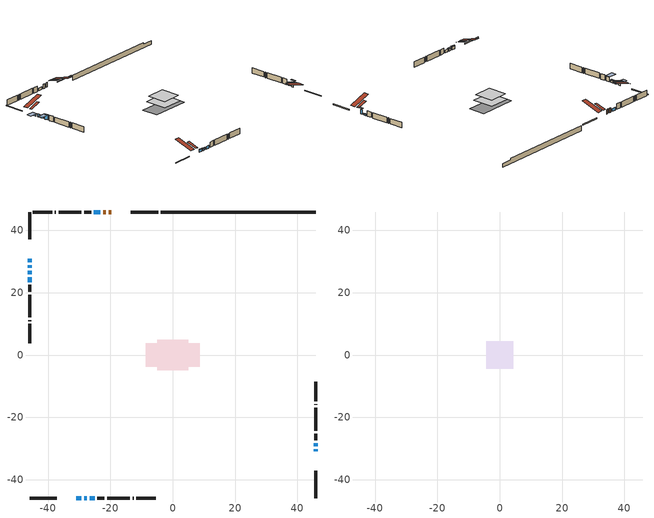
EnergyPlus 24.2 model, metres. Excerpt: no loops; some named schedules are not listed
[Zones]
conditioned space
 floor adiabatic (AdiabaticFloorConstruction): -4.94,-4.94 -4.94,4.94 4.94,4.94 4.94,-4.94 z1.38
 floor foundation (Slab1 construction): -8.72,-3.7 -8.72,3.7 8.72,3.7 8.72,-3.7 z-0.91
 wall outside (RimJoist1 construction): -4.73,45.88 -13.46,45.88 / -45.88,-45.88 -37.15,-45.88 / -45.88,45.88 -45.88,37.15 / 45.88,-45.88 45.88,-37.15 z1.38:1.68
 wall outside (AdiabaticWallConstruction 1): -19.69,45.88 -20.55,45.88 / -21.47,45.88 -22.33,45.88 z1.38:3.41
 wall outside (AdiabaticWallConstruction): 45.88,-30.92 45.88,-30.16 z1.38:3.51; -45.88,30.92 -45.88,29.7 z1.38:2.14; -45.88,28.78 -45.88,28.01 / -30.92,-45.88 -29.4,-45.88 / -23.26,45.88 -25.29,45.88 / -26.63,-45.88 -25.1,-45.88 z1.38:2.6; -45.88,27.08 -45.88,25.86 z1.38:2.4; -28.47,-45.88 -27.55,-45.88 z1.38:2.3; 45.88,-29.23 45.88,-28.26 z1.38:1.99; -45.88,24.94 -45.88,23.41 z1.38:3.41
 wall outside (Wall1 construction): -26.22,45.88 -28.37,45.88 / -24.17,-45.88 -22.02,-45.88 / -45.88,22.48 -45.88,20.33 / 45.88,-27.34 45.88,-25.19 z1.38:3.82
 wall outside (Wall2 construction): -29.3,45.88 -36.66,45.88 / -21.09,-45.88 -13.74,-45.88 / -45.88,19.4 -45.88,12.05 / 45.88,-24.26 45.88,-16.9 z1.38:3.82
 wall outside (Wall3 construction): -37.58,45.88 -37.81,45.88 / -12.81,-45.88 -12.59,-45.88 / -45.88,11.12 -45.88,10.9 / 45.88,-15.97 45.88,-15.75 z1.38:3.82
 wall outside (Wall4 construction): -38.74,45.88 -44.95,45.88 / -11.66,-45.88 -5.44,-45.88 / -45.88,9.97 -45.88,3.75 / 45.88,-14.82 45.88,-8.61 z1.38:3.82
 wall foundation (FoundationWall1 construction): -3.8,45.88,-0.91 -3.8,45.88,1.38 40.91,45.88,1.38 40.91,45.88,0.63 45.88,45.88,0.63 45.88,45.88,-0.91
 window (WindowConstruction): 45.88,-30.92 45.88,-30.16 z1.38:3.51
 window (WindowConstruction 8): -45.88,30.92 -45.88,29.7 z1.38:2.14
 window (WindowConstruction 9): -45.88,28.77 -45.88,28.01 z1.38:2.6
 window (WindowConstruction 1): -45.88,27.08 -45.88,25.86 z1.38:2.39
 window (WindowConstruction 2): -30.92,-45.88 -29.4,-45.88 z1.38:2.6
 window (WindowConstruction 3): -28.47,-45.88 -27.56,-45.88 z1.38:2.29
 window (WindowConstruction 4): -23.26,45.88 -25.29,45.88 z1.38:2.6
 window (WindowConstruction 5): 45.88,-29.23 45.88,-28.27 z1.38:1.99
 window (WindowConstruction 6): -45.88,24.93 -45.88,23.41 z1.38:3.41
 window (WindowConstruction 7): -26.63,-45.88 -25.1,-45.88 z1.38:2.6
 door (Door): -19.69,45.88 -20.55,45.88 z1.38:3.41
 door (Door 1): -21.48,45.88 -22.33,45.88 z1.38:3.41
 ceiling adiabatic (AdiabaticFloorConstruction): 4.94,-4.94 4.94,4.94 -4.94,4.94 -4.94,-4.94 z1.38
 roof outside (Roof2 construction): -18.76,45.88,3.82 -18.76,41.28,5.35 -17.55,41.28,5.35 -17.55,45.88,3.82; -31.85,-45.88,3.82 -31.85,-41.28,5.35 -33.06,-41.28,5.35 -33.06,-45.88,3.82; -45.88,31.85,3.82 -41.28,31.85,5.35 -41.28,33.06,5.35 -45.88,33.06,3.82; 45.88,-31.85,3.82 41.28,-31.85,5.35 41.28,-33.06,5.35 45.88,-33.06,3.82
attic - vented
 floor to conditioned space (Floor1 construction Reversed): -4.34,-4.34 -4.34,4.34 4.34,4.34 4.34,-4.34 z3.82
 roof outside (Roof1 construction): -16.62,45.88,3.82 -16.62,37.42,6.64 -14.39,37.42,6.64 -14.39,45.88,3.82; -33.99,-45.88,3.82 -33.99,-37.42,6.64 -36.22,-37.42,6.64 -36.22,-45.88,3.82; -45.88,33.99,3.82 -37.42,33.99,6.64 -37.42,36.22,6.64 -45.88,36.22,3.82; 45.88,-33.99,3.82 37.42,-33.99,6.64 37.42,-36.22,6.64 45.88,-36.22,3.82
shading: 45.88,-29.4 45.88,-31.68 46.55,-31.68 46.55,-29.4 z4.27; -45.88,29.24 -45.88,31.38 -49.54,31.38 -49.54,29.24 z2.6; -45.88,25.71 -45.88,27.23 -46.49,27.23 -46.49,25.71 z2.54; -29.25,-45.88 -31.07,-45.88 -31.07,-46.49 -29.25,-46.49 z2.75; -27.41,-45.88 -28.62,-45.88 -28.62,-46.49 -27.41,-46.49 z2.44; 45.88,-28.12 45.88,-29.38 46.55,-29.38 46.55,-28.12 z2.14; -45.88,23.11 -45.88,25.23 -49.54,25.23 -49.54,23.11 z3.71
[Building]
Building 1: Terrain=Suburbs
[Site:Location]
Windsor AP_ON: Latitude {deg}=42.28; Longitude {deg}=-82.96; Time Zone {hr}=-5; Elevation {m}=190; Keep Site Location Information=Yes
[Site:GroundTemperature:Shallow]
6.34957, 4.46684, 4.31606, 5.20952, 8.79623, 12.3662, 15.4612, 17.4219, 17.5884, 15.9938, 12.9777, 9.51722
[Site:WaterMainsTemperature]
Calculation Method=Schedule; Temperature Schedule=mains temperature schedule
[Material] Roughness=Rough; Thermal Absorptance=0.9
Name | Thickness {m} | Conductivity {W/m-K} | Density {kg/m3} | Specific Heat {J/kg-K} | Solar Absorptance | Visible Absorptance
asphalt or fiberglass shingles | 0.00635 | 0.162714 | 1121.4 | 1465.45 | 0.4 | 0.4
ceiling loosefill ins | 0.338667 | 0.0480833 | 16.02 | 1046.75 | 0.7 | 0.7
ceiling stud and cavity | 0.1397 | 0.605613 | 65.682 | 1177.47 | 0.7 | 0.7
concrete 4.0 in. | 0.1016 | 1.803125 | 2242.8 | 837.4 | 0.7 | 0.7
concrete 8.0 in. | 0.2032 | 1.803125 | 2242.8 | 837.4 | 0.7 | 0.7
door material | 0.04445 | 0.053851 | 512.64 | 1214.23 | 0.7 | 0.7
floor covering | 0.0127 | 0.0433444 | 54.468 | 1339.84 | 0.6 | 0.6
floor rigid ins; wall rigid ins | 0.512978 | 0.029427 | 32.04 | 1214.23 | 0.7 | 0.7
floor stud and cavity | 0.1397 | 1.75129 | 37.0049 | 1207.88 | 0.7 | 0.7
furniture material conditioned space 1 | 0.1524 | 0.115458 | 640.8 | 1214.23 | 0.6 | 0.6
gypsum board | 0.0127 | 0.160291 | 801 | 837.4 | 0.6 | 0.6
osb sheathing 0.5 in. | 0.0127 | 0.115458 | 512.64 | 1214.23 | 0.7 | 0.7
osb sheathing 0.75 in. | 0.01905 | 0.115458 | 512.64 | 1214.23 | 0.7 | 0.7
osb sheathing 2.0 in. | 0.0508 | 0.115458 | 512.64 | 1214.23 | 0.7 | 0.7
rim joist rigid ins | 0.051816 | 0.029427 | 32.04 | 1214.23 | 0.7 | 0.7
rim joist stud and cavity | 0.0508 | 0.0341186 | 125.044 | 1163.47 | 0.6 | 0.6
roof stud and cavity | 0.2032 | 0.122403 | 78.34581 | 1123.46 | 0.7 | 0.7
wall stud and cavity | 0.1397 | 0.108982 | 139.0536 | 1170.24 | 0.7 | 0.7
wall stud and cavity 1 | 0.1397 | 0.0927935 | 139.0536 | 1170.24 | 0.7 | 0.7
wall stud and cavity 2 | 0.1397 | 0.14193 | 139.0536 | 1170.24 | 0.7 | 0.7
wall stud and cavity 3 | 0.1397 | 0.0852927 | 139.0536 | 1170.24 | 0.7 | 0.7
wall stud and cavity 4 | 0.0889 | 0.380278 | 52.3479 | 1209.89 | 0.7 | 0.7
wall stud and cavity 5 | 0.0889 | 0.391764 | 83.0341 | 1211.67 | 0.7 | 0.7
wood siding | 0.0254 | 0.102417 | 544.68 | 1172.36 | 0.4 | 0.4
wood siding 1; wood siding 2; wood siding 3 | 0.0254 | 0.102417 | 544.68 | 1172.36 | 0.7 | 0.7
[WindowMaterial:SimpleGlazingSystem]
Name | U-Factor {W/m2-K} | Solar Heat Gain Coefficient
WindowMaterial | 2.46085 | 0.61
WindowMaterial 1 | 2.617558 | 0.52
WindowMaterial 2 | 2.55453 | 0.55
WindowMaterial 3 | 2.69591 | 0.47
WindowMaterial 4 | 2.55737 | 0.57
WindowMaterial 5 | 2.57327 | 0.54
WindowMaterial 6 | 2.6556 | 0.49
[Construction]
AdiabaticFloorConstruction: floor stud and cavity, floor rigid ins, osb sheathing 0.75 in., floor covering
AdiabaticWallConstruction: wood siding 2, wall rigid ins, wall stud and cavity 4, gypsum board
AdiabaticWallConstruction 1: wood siding 3, wall rigid ins, wall stud and cavity 4, gypsum board
Door; Door 1: door material
Floor1 construction Reversed: gypsum board, ceiling stud and cavity, ceiling loosefill ins
FoundationWall1 construction: concrete 8.0 in.
furniture construction conditioned space 1: furniture material conditioned space 1
PartitionWallConstruction: gypsum board, wall stud and cavity 5, gypsum board
RimJoist1 construction: wood siding 1, rim joist rigid ins, osb sheathing 2.0 in., rim joist stud and cavity
Roof1 construction: asphalt or fiberglass shingles
Roof2 construction: asphalt or fiberglass shingles, osb sheathing 0.75 in., roof stud and cavity, gypsum board
Slab1 construction: concrete 4.0 in.
Wall1 construction: wood siding, osb sheathing 0.5 in., wall stud and cavity, gypsum board
Wall2 construction: wood siding, osb sheathing 0.5 in., wall stud and cavity 1, gypsum board
Wall3 construction: wood siding, osb sheathing 0.5 in., wall stud and cavity 2, gypsum board
Wall4 construction: wood siding, osb sheathing 0.5 in., wall stud and cavity 3, gypsum board
WindowConstruction: WindowMaterial
WindowConstruction 1; WindowConstruction 4: WindowMaterial 1
WindowConstruction 2: WindowMaterial 2
WindowConstruction 3: WindowMaterial 3
WindowConstruction 5: WindowMaterial 4
WindowConstruction 6: WindowMaterial 5
WindowConstruction 7; WindowConstruction 8; WindowConstruction 9: WindowMaterial 6
[Zone] Multiplier=1; Part of Total Floor Area=Yes
Name | Volume {m3}
attic - vented | 34.5618
conditioned space | 477.4
[Space]
Name | Zone | Volume {m3}
attic - vented 1 | attic - vented | 34.5618
conditioned space 1 | conditioned space | 477.4
[ZoneInfiltration:EffectiveLeakageArea]
infil attic - vented 1: Zone or Space=attic - vented 1; Schedule=Always On Discrete; Effective Air Leakage Area {cm2}=3354.67; Stack Coefficient=0.000196146; Wind Coefficient=9.46258e-06
[ZoneMixing]
whole house fan mix: Zone or Space=attic - vented; Schedule=Always On Continuous; Design Flow Rate Calculation Method=Flow/Zone; Design Flow Rate {m3/s}=0; Source Zone or Space=conditioned space
[SurfaceProperty:ExposedFoundationPerimeter]
Slab1: Exposed Perimeter Calculation Method=TotalExposedPerimeter; Total Exposed Perimeter {m}=49.682
[InternalMass] Zone or ZoneList=conditioned space; Space or SpaceList=conditioned space 1
Name | Construction | Surface Area {m2}
furniture mass conditioned space 1 | furniture construction conditioned space 1 | 90.768
partition wall mass | PartitionWallConstruction | 226.92
[Lights]
interior lighting: Zone or ZoneList or Space or SpaceList=conditioned space 1; Schedule=interior lighting schedule; Design Level Calculation Method=LightingLevel; Lighting Level {W}=343.2; Return Air Fraction=0; Fraction Radiant=0.6; Fraction Visible=0.2; Fraction Replaceable=1
[People]
occupants: Zone or ZoneList or Space or SpaceList=conditioned space 1; Number of People Schedule=occupants schedule; Number of People Calculation Method=People; Number of People=3; Fraction Radiant=0.314171; Sensible Heat Fraction=0.56303; Activity Level Schedule=occupants activity schedule; Carbon Dioxide Generation Rate {m3/s-W}=0; Enable ASHRAE 55 Comfort Warnings=No; Mean Radiant Temperature Calculation Type=EnclosureAveraged
[ElectricEquipment] Zone or ZoneList or Space or SpaceList=conditioned space 1; Design Level Calculation Method=EquipmentLevel
Name | Schedule | Design Level {W} | Fraction Latent | Fraction Radiant | Fraction Lost
clothes dryer | clothes dryer schedule | 140.772 | 0.015 | 0.081 | 0.85
clothes washer | clothes washer schedule | 32.1985 | 0.03 | 0.162 | 0.7
cooking range | cooking range schedule | 215.147 | 0.08 | 0.432 | 0.2
dishwasher | dishwasher schedule | 66.8632 | 0.3 | 0.18 | 0.4
fridge | fridge schedule | 72.9452 | 0 | 0.6 | 0
mech vent bath fan 0 | mech vent bath fan 0 schedule | 50.2 | 0 | 0 | 1
mech vent bath fan 1 | mech vent bath fan 1 schedule | 50.2 | 0 | 0 | 1
mech vent house fan | mech vent house fan schedule | 0 | 0 | 0 | 1
mech vent house fan cfis | mech vent house fan cfis schedule | 0 | 0 | 0 | 0
mech vent range fan 0 | mech vent range fan 0 schedule | 57 | 0 | 0 | 1
misc plug loads | misc plug loads schedule | 494.7 | 0.045 | 0.513 | 0.1
whole house fan | Always On Discrete | 0 | 0 | 0 | 1
[OtherEquipment] Zone or ZoneList or Space or SpaceList=conditioned space 1; Design Level Calculation Method=EquipmentLevel
Name | Fuel Type | Schedule | Design Level {W} | Fraction Latent | Fraction Radiant | Fraction Lost
clothes dryer 1 | Electricity | clothes dryer schedule | 0 | 0.015 | 0.081 | 0.85
cooking range 1 | Electricity | cooking range schedule | 0 | 0.08 | 0.432 | 0.2
general water use latent | None | general water use schedule | 62.594 | 1 | 0 | 0
general water use sensible | None | general water use schedule | -61.6891 | 0 | 0.6 | 0
mech vent house fan latent load | None | Always On Discrete | 0 | 1 | 0 | 0
mech vent house fan sensible load | None | Always On Discrete | 0 | 0 | 0 | 0
water heater energy adjustment1 | NaturalGas | Always On Discrete | 0.01 | 0 | 0 | 1
[ZoneInfiltration:DesignFlowRate] Zone or ZoneList or Space or SpaceList=conditioned space 1; Schedule=Always On Discrete; Design Flow Rate Calculation Method=Flow/Zone; Design Flow Rate {m3/s}=0
infil flow; natural vent flow; whole house fan flow
[AvailabilityManager:Scheduled]
central ac and furnace airloop Availability Manager: Schedule=Always On Discrete
[Foundation:Kiva]
Foundation Kiva 1: Initial Indoor Air Temperature {C}=18; Wall Height Above Grade {m}=1.379982; Wall Depth Below Slab {m}=0.2032
[Foundation:Kiva:Settings]
Soil Conductivity {W/m-K}=0.849921; Soil Density {kg/m3}=1842.3; Soil Specific Heat {J/kg-K}=418.7; Ground Solar Absorptivity=0.9; Ground Thermal Absorptivity=0.9; Ground Surface Roughness {m}=0.03; Far-Field Width {m}=40; Deep-Ground Boundary Condition=ZeroFlux; Deep-Ground Depth {m}=40; Minimum Cell Dimension {m}=0.2; Maximum Cell Growth Coefficient=3; Simulation Timestep=Timestep
[Exterior:Lights]
exterior lighting: Schedule=exterior lighting schedule; Design Level {W}=75.6
[EnergyManagementSystem:GlobalVariable]
central_ac_and_furnace_airloop_Fan_RTF
infil_program_Qfan
infil_program_Qinf
natural_vent_program_Qnv
natural_vent_program_Qwhf
[EnergyManagementSystem:Sensor]
Name | Output:Variable or Output:Meter Index Key | Output:Variable or Output:Meter
airflow_gain | infil flow | Infiltration Sensible Heat Gain Energy
airflow_gain_1 | natural vent flow | Infiltration Sensible Heat Gain Energy
airflow_gain_2 | whole house fan flow | Infiltration Sensible Heat Gain Energy
airflow_loss | infil flow | Infiltration Sensible Heat Loss Energy
airflow_loss_1 | natural vent flow | Infiltration Sensible Heat Loss Energy
airflow_loss_2 | whole house fan flow | Infiltration Sensible Heat Loss Energy
clg_load_cond |  | Cooling:EnergyTransfer:Zone:CONDITIONED SPACE
clg_sp_s; clg_sp_s_1 | cooling setpoint | Schedule Value
clothes_dryer_exhaust_0_sch_s | clothes dryer exhaust 0 schedule | Schedule Value
cool_season | cooling season schedule | Schedule Value
htg_load_cond |  | Heating:EnergyTransfer:Zone:CONDITIONED SPACE
htg_sp_s; htg_sp_s_1 | heating setpoint | Schedule Value
ig_ee_conv | clothes dryer | Electric Equipment Convective Heating Energy
ig_ee_conv_2 | cooking range | Electric Equipment Convective Heating Energy
ig_ee_conv_4 | fridge | Electric Equipment Convective Heating Energy
ig_ee_conv_5 | misc plug loads | Electric Equipment Convective Heating Energy
ig_ee_conv_6 | whole house fan | Electric Equipment Convective Heating Energy
ig_ee_rad | clothes dryer | Electric Equipment Radiant Heating Energy
ig_ee_rad_2 | cooking range | Electric Equipment Radiant Heating Energy
ig_ee_rad_4 | fridge | Electric Equipment Radiant Heating Energy
ig_ee_rad_5 | misc plug loads | Electric Equipment Radiant Heating Energy
ig_ee_rad_6 | whole house fan | Electric Equipment Radiant Heating Energy
ig_lgt_conv | interior lighting | Lights Convective Heating Energy
ig_lgt_rad | interior lighting | Lights Radiant Heating Energy
ig_lgt_vis | interior lighting | Lights Visible Radiation Heating Energy
ig_oe_conv | clothes dryer 1 | Other Equipment Convective Heating Energy
ig_oe_conv_1 | cooking range 1 | Other Equipment Convective Heating Energy
ig_oe_conv_2 | general water use latent | Other Equipment Convective Heating Energy
ig_oe_conv_3 | general water use sensible | Other Equipment Convective Heating Energy
ig_oe_conv_4 | water heater energy adjustment1 | Other Equipment Convective Heating Energy
ig_oe_rad | clothes dryer 1 | Other Equipment Radiant Heating Energy
ig_oe_rad_1 | cooking range 1 | Other Equipment Radiant Heating Energy
ig_oe_rad_2 | general water use latent | Other Equipment Radiant Heating Energy
ig_oe_rad_3 | general water use sensible | Other Equipment Radiant Heating Energy
ig_oe_rad_4 | water heater energy adjustment1 | Other Equipment Radiant Heating Energy
ig_ppl_conv | occupants | People Convective Heating Energy
ig_ppl_rad | occupants | People Radiant Heating Energy
im_conv | furniture mass conditioned space 1 | Surface Inside Face Convection Heat Gain Energy
im_conv_1 | partition wall mass | Surface Inside Face Convection Heat Gain Energy
im_ig | furniture mass conditioned space 1 | Surface Inside Face Internal Gains Radiation Heat Gain Energy
im_ig_1 | partition wall mass | Surface Inside Face Internal Gains Radiation Heat Gain Energy
im_lgt | furniture mass conditioned space 1 | Surface Inside Face Lights Radiation Heat Gain Energy
im_lgt_1 | partition wall mass | Surface Inside Face Lights Radiation Heat Gain Energy
im_sol | furniture mass conditioned space 1 | Surface Inside Face Solar Radiation Heat Gain Energy
im_sol_1 | partition wall mass | Surface Inside Face Solar Radiation Heat Gain Energy
im_surf | furniture mass conditioned space 1 | Surface Inside Face Net Surface Thermal Radiation Heat Gain Energy
im_surf_1 | partition wall mass | Surface Inside Face Net Surface Thermal Radiation Heat Gain Energy
mech_vent_bath_fan_0_sch_s | mech vent bath fan 0 schedule | Schedule Value
mech_vent_bath_fan_1_sch_s | mech vent bath fan 1 schedule | Schedule Value
mech_vent_range_fan_0_sch_s | mech vent range fan 0 schedule | Schedule Value
mv_conv | mech vent bath fan 0 | Electric Equipment Convective Heating Energy
mv_conv_1 | mech vent bath fan 1 | Electric Equipment Convective Heating Energy
mv_conv_2 | mech vent house fan | Electric Equipment Convective Heating Energy
mv_conv_3 | mech vent house fan cfis | Electric Equipment Convective Heating Energy
mv_conv_4 | mech vent range fan 0 | Electric Equipment Convective Heating Energy
mv_conv_5 | mech vent house fan latent load | Other Equipment Convective Heating Energy
mv_conv_6 | mech vent house fan sensible load | Other Equipment Convective Heating Energy
mv_rad | mech vent bath fan 0 | Electric Equipment Radiant Heating Energy
mv_rad_1 | mech vent bath fan 1 | Electric Equipment Radiant Heating Energy
mv_rad_2 | mech vent house fan | Electric Equipment Radiant Heating Energy
mv_rad_3 | mech vent house fan cfis | Electric Equipment Radiant Heating Energy
mv_rad_4 | mech vent range fan 0 | Electric Equipment Radiant Heating Energy
mv_rad_5 | mech vent house fan latent load | Other Equipment Radiant Heating Energy
mv_rad_6 | mech vent house fan sensible load | Other Equipment Radiant Heating Energy
natural_vent_s | natural vent schedule | Schedule Value
out_pb_s |  | Site Outdoor Air Barometric Pressure
out_wt_s |  | Site Outdoor Air Humidity Ratio
site_vw_s |  | Site Wind Speed
ss_back_out | Window1 | Surface Window Shortwave from Zone Back Out Window Heat Transfer Rate
ss_back_out_1 | Window11 | Surface Window Shortwave from Zone Back Out Window Heat Transfer Rate
ss_back_out_2 | Window12 | Surface Window Shortwave from Zone Back Out Window Heat Transfer Rate
ss_back_out_3 | Window2 | Surface Window Shortwave from Zone Back Out Window Heat Transfer Rate
ss_back_out_4 | Window3 | Surface Window Shortwave from Zone Back Out Window Heat Transfer Rate
ss_back_out_5 | Window4 | Surface Window Shortwave from Zone Back Out Window Heat Transfer Rate
ss_back_out_6 | Window5 | Surface Window Shortwave from Zone Back Out Window Heat Transfer Rate
ss_back_out_7 | Window7 | Surface Window Shortwave from Zone Back Out Window Heat Transfer Rate
ss_back_out_8 | Window8 | Surface Window Shortwave from Zone Back Out Window Heat Transfer Rate
ss_back_out_9 | Window9 | Surface Window Shortwave from Zone Back Out Window Heat Transfer Rate
ss_conv | Door1 | Surface Inside Face Convection Heat Gain Energy
ss_conv_1 | Door2 | Surface Inside Face Convection Heat Gain Energy
ss_conv_10 | Window8 | Surface Inside Face Convection Heat Gain Energy
ss_conv_11 | Window9 | Surface Inside Face Convection Heat Gain Energy
ss_conv_2 | Window1 | Surface Inside Face Convection Heat Gain Energy
ss_conv_3 | Window11 | Surface Inside Face Convection Heat Gain Energy
ss_conv_4 | Window12 | Surface Inside Face Convection Heat Gain Energy
ss_conv_5 | Window2 | Surface Inside Face Convection Heat Gain Energy
ss_conv_6 | Window3 | Surface Inside Face Convection Heat Gain Energy
ss_conv_7 | Window4 | Surface Inside Face Convection Heat Gain Energy
ss_conv_8 | Window5 | Surface Inside Face Convection Heat Gain Energy
ss_conv_9 | Window7 | Surface Inside Face Convection Heat Gain Energy
ss_ig | Door1 | Surface Inside Face Internal Gains Radiation Heat Gain Energy
ss_ig_1 | Door2 | Surface Inside Face Internal Gains Radiation Heat Gain Energy
ss_ig_10 | Window8 | Surface Inside Face Internal Gains Radiation Heat Gain Energy
ss_ig_11 | Window9 | Surface Inside Face Internal Gains Radiation Heat Gain Energy
ss_ig_2 | Window1 | Surface Inside Face Internal Gains Radiation Heat Gain Energy
ss_ig_3 | Window11 | Surface Inside Face Internal Gains Radiation Heat Gain Energy
ss_ig_4 | Window12 | Surface Inside Face Internal Gains Radiation Heat Gain Energy
ss_ig_5 | Window2 | Surface Inside Face Internal Gains Radiation Heat Gain Energy
ss_ig_6 | Window3 | Surface Inside Face Internal Gains Radiation Heat Gain Energy
ss_ig_7 | Window4 | Surface Inside Face Internal Gains Radiation Heat Gain Energy
ss_ig_8 | Window5 | Surface Inside Face Internal Gains Radiation Heat Gain Energy
ss_ig_9 | Window7 | Surface Inside Face Internal Gains Radiation Heat Gain Energy
ss_lgt | Door1 | Surface Inside Face Lights Radiation Heat Gain Energy
ss_lgt_1 | Door2 | Surface Inside Face Lights Radiation Heat Gain Energy
ss_sol | Door1 | Surface Inside Face Solar Radiation Heat Gain Energy
ss_sol_1 | Door2 | Surface Inside Face Solar Radiation Heat Gain Energy
ss_surf | Door1 | Surface Inside Face Net Surface Thermal Radiation Heat Gain Energy
ss_surf_1 | Door2 | Surface Inside Face Net Surface Thermal Radiation Heat Gain Energy
ss_surf_10 | Window8 | Surface Inside Face Net Surface Thermal Radiation Heat Gain Energy
ss_surf_11 | Window9 | Surface Inside Face Net Surface Thermal Radiation Heat Gain Energy
ss_surf_2 | Window1 | Surface Inside Face Net Surface Thermal Radiation Heat Gain Energy
ss_surf_3 | Window11 | Surface Inside Face Net Surface Thermal Radiation Heat Gain Energy
ss_surf_4 | Window12 | Surface Inside Face Net Surface Thermal Radiation Heat Gain Energy
ss_surf_5 | Window2 | Surface Inside Face Net Surface Thermal Radiation Heat Gain Energy
ss_surf_6 | Window3 | Surface Inside Face Net Surface Thermal Radiation Heat Gain Energy
ss_surf_7 | Window4 | Surface Inside Face Net Surface Thermal Radiation Heat Gain Energy
ss_surf_8 | Window5 | Surface Inside Face Net Surface Thermal Radiation Heat Gain Energy
ss_surf_9 | Window7 | Surface Inside Face Net Surface Thermal Radiation Heat Gain Energy
ss_trans_in | Window1 | Surface Window Transmitted Solar Radiation Rate
ss_trans_in_1 | Window11 | Surface Window Transmitted Solar Radiation Rate
ss_trans_in_2 | Window12 | Surface Window Transmitted Solar Radiation Rate
ss_trans_in_3 | Window2 | Surface Window Transmitted Solar Radiation Rate
ss_trans_in_4 | Window3 | Surface Window Transmitted Solar Radiation Rate
ss_trans_in_5 | Window4 | Surface Window Transmitted Solar Radiation Rate
ss_trans_in_6 | Window5 | Surface Window Transmitted Solar Radiation Rate
ss_trans_in_7 | Window7 | Surface Window Transmitted Solar Radiation Rate
ss_trans_in_8 | Window8 | Surface Window Transmitted Solar Radiation Rate
ss_trans_in_9 | Window9 | Surface Window Transmitted Solar Radiation Rate
ss_trans_out | Window1 | Surface Inside Face Initial Transmitted Diffuse Transmitted Out Window Solar Radiation Rate
ss_trans_out_1 | Window11 | Surface Inside Face Initial Transmitted Diffuse Transmitted Out Window Solar Radiation Rate
ss_trans_out_2 | Window12 | Surface Inside Face Initial Transmitted Diffuse Transmitted Out Window Solar Radiation Rate
ss_trans_out_3 | Window2 | Surface Inside Face Initial Transmitted Diffuse Transmitted Out Window Solar Radiation Rate
ss_trans_out_4 | Window3 | Surface Inside Face Initial Transmitted Diffuse Transmitted Out Window Solar Radiation Rate
ss_trans_out_5 | Window4 | Surface Inside Face Initial Transmitted Diffuse Transmitted Out Window Solar Radiation Rate
ss_trans_out_6 | Window5 | Surface Inside Face Initial Transmitted Diffuse Transmitted Out Window Solar Radiation Rate
ss_trans_out_7 | Window7 | Surface Inside Face Initial Transmitted Diffuse Transmitted Out Window Solar Radiation Rate
ss_trans_out_8 | Window8 | Surface Inside Face Initial Transmitted Diffuse Transmitted Out Window Solar Radiation Rate
ss_trans_out_9 | Window9 | Surface Inside Face Initial Transmitted Diffuse Transmitted Out Window Solar Radiation Rate
s_conv | Floor1 | Surface Inside Face Convection Heat Gain Energy
s_conv_1 | FoundationWall1 | Surface Inside Face Convection Heat Gain Energy
s_conv_10 | Roof2:270 | Surface Inside Face Convection Heat Gain Energy
s_conv_11 | Roof2:90 | Surface Inside Face Convection Heat Gain Energy
s_conv_12 | Slab1 | Surface Inside Face Convection Heat Gain Energy
s_conv_13 | Wall1:0 | Surface Inside Face Convection Heat Gain Energy
s_conv_14 | Wall1:180 | Surface Inside Face Convection Heat Gain Energy
s_conv_15 | Wall1:270 | Surface Inside Face Convection Heat Gain Energy
s_conv_16 | Wall1:90 | Surface Inside Face Convection Heat Gain Energy
s_conv_17 | Wall2:0 | Surface Inside Face Convection Heat Gain Energy
s_conv_18 | Wall2:180 | Surface Inside Face Convection Heat Gain Energy
s_conv_19 | Wall2:270 | Surface Inside Face Convection Heat Gain Energy
s_conv_2 | inferred conditioned ceiling | Surface Inside Face Convection Heat Gain Energy
s_conv_20 | Wall2:90 | Surface Inside Face Convection Heat Gain Energy
s_conv_21 | Wall3:0 | Surface Inside Face Convection Heat Gain Energy
s_conv_22 | Wall3:180 | Surface Inside Face Convection Heat Gain Energy
s_conv_23 | Wall3:270 | Surface Inside Face Convection Heat Gain Energy
